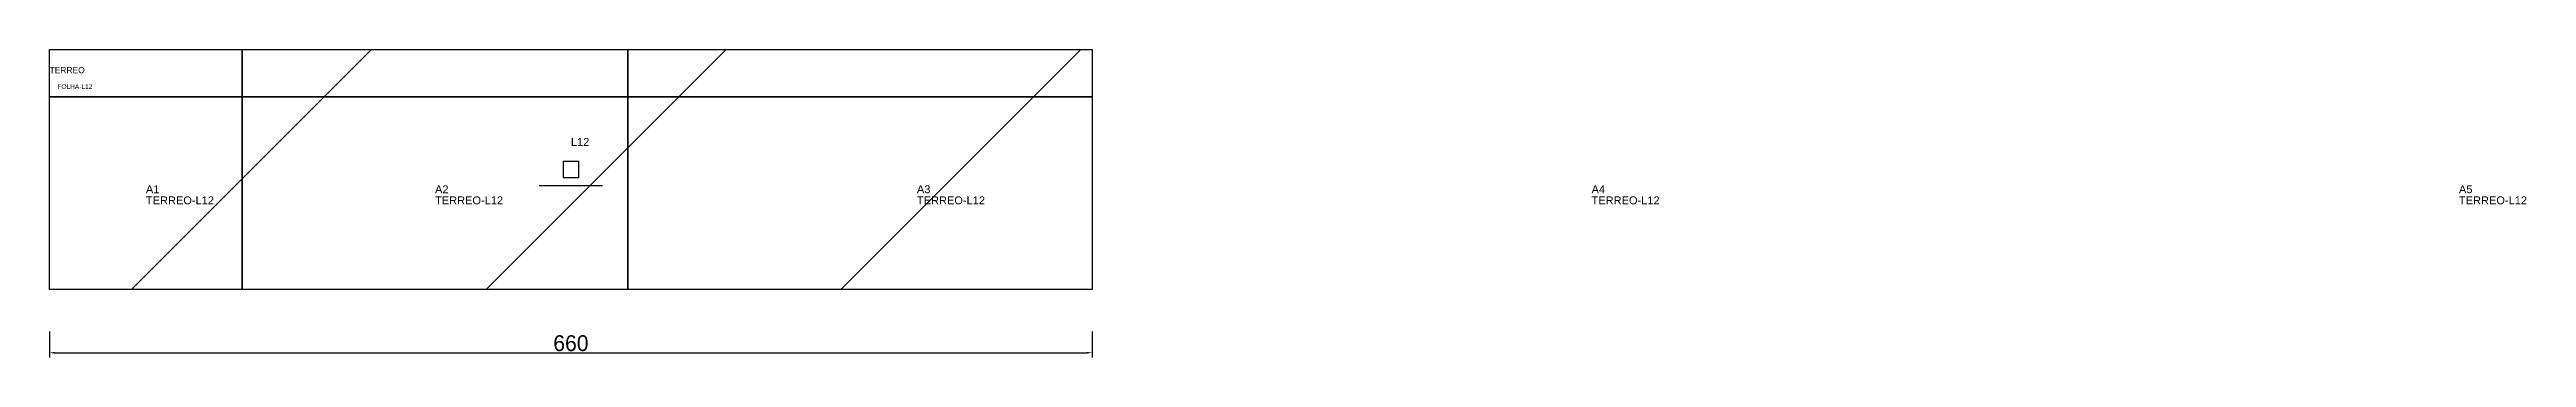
# Model space of a CAD drawing. Header units: metres. Extents: x 222 to 1790, y 6 to 202.
import ezdxf

# ---------------------------------------------------------------- set-up
doc = ezdxf.new("R2010")
doc.units = ezdxf.units.M
for name, color, linetype in [('3', 3, 'CONTINUOUS'), ('AUX00', 7, 'CONTINUOUS'), ('COTA', 241, 'CONTINUOUS'), ('FOLHA', 255, 'CONTINUOUS'), ('Hachura', 251, 'CONTINUOUS'), ('NOMENCLATURA', 7, 'CONTINUOUS'), ('Nível', 160, 'CONTINUOUS'), ('Painéis', 200, 'CONTINUOUS'), ('Pilares', 5, 'CONTINUOUS'), ('SARR_2.2x7', 40, 'CONTINUOUS')]:
    doc.layers.add(name, color=color, linetype=linetype)
doc.styles.add('ARIAL', font='Arial.ttf')
doc.styles.add('STR_STANDARD', font='arial.ttf')
doc.dimstyles.new('EZ DXF', dxfattribs={"dimtxt": 10, "dimasz": 3.5, "dimexe": 3, "dimexo": 1.5, "dimgap": 1, "dimtad": 1, "dimdec": 1, "dimdsep": 46, "dimcen": 2.5, "dimazin": 3, "dimtfac": 1, "dimtmove": 0, "dimatfit": 3})

msp = doc.modelspace()

# ---------------------------------------------------------------- hatches: boundary and pattern name
at = {"layer": 'Hachura'}
h = msp.add_hatch(dxfattribs=at)
h.set_pattern_fill('ANSI31', scale=50)
h.paths.add_polyline_path([(222.2, 201.5), (882.2, 201.5), (882.2, 49.5), (222.2, 49.5)])
h = msp.add_hatch(dxfattribs=at)
h.set_pattern_fill('ANSI31', scale=50)
h.paths.add_polyline_path([(222.2, 201.5), (882.2, 201.5), (882.2, 49.5), (222.2, 49.5)])

# ---------------------------------------------------------------- linework, layer by layer
at = {"layer": '3'}
for points in [[(344.2, 49.5), (344.2, 201.5)], [(344.2, 49.5), (344.2, 201.5)], [(588.2, 49.5), (588.2, 201.5)], [(588.2, 49.5), (588.2, 201.5)], [(222.2, 171.5), (882.2, 171.5)], [(222.2, 171.5), (882.2, 171.5)]]:
    msp.add_lwpolyline(points, close=True, dxfattribs=at)
at = {"layer": 'Painéis', "color": 200}
for p, q in [((222.2, 201.5), (882.2, 201.5)), ((222.2, 49.5), (222.2, 201.5)), ((222.2, 201.5), (882.2, 201.5)), ((222.2, 49.5), (222.2, 201.5)), ((882.2, 201.5), (882.2, 49.5)), ((882.2, 201.5), (882.2, 49.5)), ((882.2, 49.5), (222.2, 49.5)), ((882.2, 49.5), (222.2, 49.5))]:
    msp.add_line(p, q, dxfattribs=at)
at = {"layer": 'Pilares'}
msp.add_lwpolyline([(547.2, 120.5), (557.2, 120.5), (557.2, 130.5), (547.2, 130.5)], close=True, dxfattribs=at)
msp.add_lwpolyline([(547.2, 120.5), (557.2, 120.5), (557.2, 130.5), (547.2, 130.5)], close=True, dxfattribs=at)
at = {"layer": 'SARR_2.2x7'}
msp.add_line((532.2, 115.5), (572.2, 115.5), dxfattribs=at)
msp.add_line((532.2, 115.5), (572.2, 115.5), dxfattribs=at)

# ---------------------------------------------------------------- texts
at = {"layer": '3', "style": 'STR_STANDARD'}
for s, p in [('A1', (283.2, 110.5)), ('A1', (283.2, 110.5)), ('A2', (466.2, 110.5)), ('A2', (466.2, 110.5)), ('A3', (771.2, 110.5)), ('A3', (771.2, 110.5)), ('A4', (1198.2, 110.5)), ('A4', (1198.2, 110.5)), ('A5', (1747.2, 110.5)), ('A5', (1747.2, 110.5))]:
    msp.add_text(s, height=5, dxfattribs=at).set_placement(p)
at = {"layer": 'AUX00', "style": 'STR_STANDARD'}
for p in [(283.2, 103.5), (283.2, 103.5), (466.2, 103.5), (466.2, 103.5), (771.2, 103.5), (771.2, 103.5), (1198.2, 103.5), (1198.2, 103.5), (1747.2, 103.5), (1747.2, 103.5)]:
    msp.add_text('TERREO-L12', height=5, dxfattribs=at).set_placement(p)
at = {"layer": 'FOLHA'}
msp.add_text('FOLHA-L12', height=3, dxfattribs=at).set_placement((227.2, 176.5))
msp.add_text('FOLHA-L12', height=3, dxfattribs=at).set_placement((227.2, 176.5))
at = {"layer": 'NOMENCLATURA', "insert": (552.2, 145.5), "char_height": 5, "attachment_point": 1, "style": 'ARIAL'}
msp.add_mtext('L12', dxfattribs=at)
msp.add_mtext('L12', dxfattribs=at)
at = {"layer": 'Nível'}
msp.add_text('TERREO', height=4, dxfattribs=at).set_placement((222.2, 186.5))
msp.add_text('TERREO', height=4, dxfattribs=at).set_placement((222.2, 186.5))

# ---------------------------------------------------------------- dimensions: what is measured, and where the dimension line sits
at = {"layer": 'COTA'}
msp.add_linear_dim(base=(222.2, 9.5), p1=(222.2, 24.5), p2=(882.2, 24.5), dimstyle='EZ DXF', dxfattribs=at).render()
msp.add_linear_dim(base=(222.2, 9.5), p1=(222.2, 24.5), p2=(882.2, 24.5), dimstyle='EZ DXF', dxfattribs=at).render()

doc.saveas('drawing.dxf')
